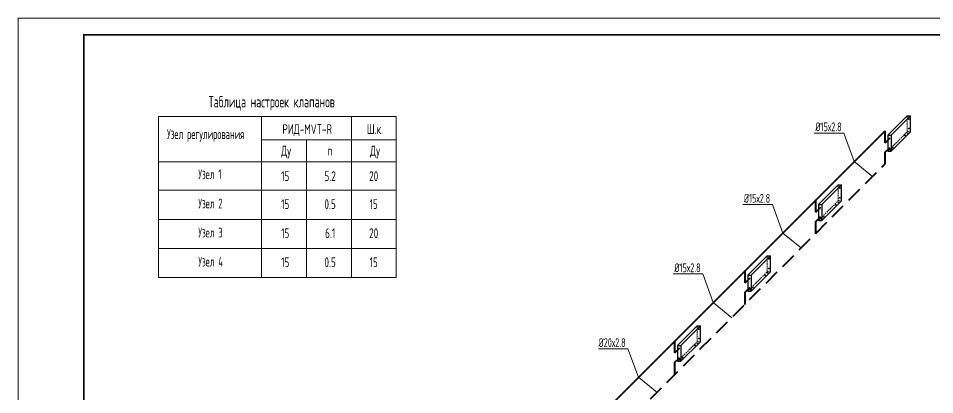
# Model space of a CAD drawing. Header units: millimetres. Extents: x -3929 to 624051, y 52832 to 514950.
# Drawn here: x 38196 to 66157, y 244144 to 255635 of the extents above; entities that cross this region are included whole.
import ezdxf
from ezdxf import colors
from ezdxf.entities.mleader import LeaderData, LeaderLine
from ezdxf.enums import TextEntityAlignment as Align
from ezdxf.math import Vec2, Vec3

# ---------------------------------------------------------------- set-up
doc = ezdxf.new("R2010")
doc.units = ezdxf.units.MM
doc.linetypes.add('GOST2.303 4', pattern=[7, 5, -2, 0])
doc.linetypes.add('Hidden', pattern=[7.14375, 4.7625, -2.38125])
for name, color, linetype, lineweight in [('2', 8, 'Continuous', 15), ('_надписи ОВ', 7, 'Continuous', 20), ('ОВ-рамка', 7, 'Continuous', 30), ('ОВ-ТЕКСТ', 7, 'Continuous', 25), ('Текст ОВ', 7, 'Continuous', 25)]:
    doc.layers.add(name, color=color, linetype=linetype, lineweight=lineweight)
doc.layers.add('9_Форматы', color=7, linetype='Continuous')
doc.layers.add('т11.2', color=7, linetype='Continuous', true_color=0x6d366d)
doc.layers.add('т21.2', color=7, linetype='Continuous', true_color=0x004285)
doc.styles.add('СТИЛЬ', font='simplex.shx', dxfattribs={"width": 0.65})

# ---------------------------------------------------------------- blocks, each defined once
blk = doc.blocks.new('бок панель')
at = {"color": 32, "lineweight": 30, "ltscale": 0.1, "true_color": 0xcd6928}
for p, q in [((29006, 6630), (28412, 6036)), ((29006, 6630), (29106, 6630)), ((28412, 6036), (28412, 5548)), ((28412, 6036), (28512, 6036)), ((28412, 5548), (28512, 5548))]:
    blk.add_line(p, q, dxfattribs=at)
at = {"color": 32, "linetype": 'GOST2.303 4', "lineweight": 18, "ltscale": 10, "true_color": 0xcd6928}
for p, q in [((29006, 6142), (29006, 6630)), ((28412, 5548), (29006, 6142)), ((29006, 6142), (29106, 6142))]:
    blk.add_line(p, q, dxfattribs=at)
at = {"color": 32, "lineweight": 30, "ltscale": 0.1, "true_color": 0xcd6928}
blk.add_lwpolyline([(29106, 6630), (28512, 6036), (28512, 5548), (29106, 6142)], close=True, dxfattribs=at)
for p in [(29056, 6530), (29056, 6242), (28462, 5936), (28943, 6029), (28462, 5648), (28568, 5655), (28497, 5584)]:
    blk.add_point(p, dxfattribs=at)
at = {"color": 32, "linetype": 'GOST2.303 4', "lineweight": 18, "ltscale": 10, "true_color": 0xcd6928}
blk.add_point((29014, 6100), dxfattribs=at)
blk = doc.blocks.new('*U3005')
at = {"layer": '9_Форматы', "color": 7, "linetype": 'Continuous', "lineweight": 9, "ltscale": 100}
blk.add_lwpolyline([(5, -5), (5, 292), (-415, 292), (-415, -5)], close=True, dxfattribs=at)
at = {"layer": '9_Форматы', "color": 7, "linetype": 'Continuous', "lineweight": 9, "ltscale": 100, "const_width": 0.5}
blk.add_lwpolyline([(0, 0), (0, 287), (-395, 287), (-395, 0)], close=True, dxfattribs=at)

msp = doc.modelspace()

# ---------------------------------------------------------------- linework, layer by layer
at = {"layer": '2', "color": 0}
for p, q in [((42471.527, 252634.125), (42471.527, 247717.387)), ((49729.316, 252634.125), (42471.527, 252634.125)), ((45619.316, 252634.125), (45619.316, 247717.387)), ((48359.316, 252634.125), (48359.316, 249491.598)), ((48359.316, 252634.125), (48359.316, 247717.387)), ((49729.316, 252634.125), (49729.316, 247717.387)), ((45619.316, 251921.597), (49729.316, 251921.597)), ((46989.316, 251921.597), (46989.316, 247717.387)), ((49729.316, 251249.95), (42471.527, 251249.95)), ((49729.316, 250385.774), (42471.527, 250385.774)), ((49729.316, 250385.774), (42471.527, 250385.774)), ((49729.316, 249491.598), (42471.527, 249491.598)), ((49729.316, 249491.598), (42471.527, 249491.598)), ((49729.316, 248604.492), (42471.527, 248604.492)), ((49729.316, 248604.492), (42471.527, 248604.492)), ((49729.316, 247717.387), (42471.527, 247717.387)), ((49729.316, 247717.387), (42471.527, 247717.387))]:
    msp.add_line(p, q, dxfattribs=at)
at = {"layer": 'т11.2', "lineweight": 40}
for p, q in [((50906.952, 238464.117), (64644.973, 252202.138)), ((64644.973, 251832.138), (64644.973, 252202.138)), ((64644.973, 251832.138), (64775.788, 251962.953)), ((62534.012, 249721.177), (62534.012, 250091.177)), ((62534.012, 249721.177), (62664.827, 249851.991)), ((60375.243, 247562.408), (60375.243, 247932.408)), ((60375.243, 247562.408), (60506.058, 247693.223)), ((58232.724, 245419.889), (58232.724, 245789.889)), ((58232.724, 245419.889), (58363.539, 245550.703))]:
    msp.add_line(p, q, dxfattribs=at)
at = {"layer": 'т21.2', "linetype": 'Hidden', "lineweight": 40, "ltscale": 100}
for p, q in [((64644.973, 251544.497), (64775.788, 251675.312)), ((64644.973, 251190.728), (64644.973, 251544.497)), ((51930.962, 238451.071), (64644.973, 251190.728)), ((62534.012, 249433.536), (62664.827, 249564.351)), ((62534.012, 249053.831), (62534.012, 249433.536)), ((60375.243, 247274.768), (60506.058, 247405.582)), ((60375.243, 246895.062), (60375.243, 247274.768)), ((58232.724, 245132.248), (58363.539, 245263.063)), ((58232.724, 244752.543), (58232.724, 245132.248))]:
    msp.add_line(p, q, dxfattribs=at)

# ---------------------------------------------------------------- block references
at = {"lineweight": 13}
for p in [(36313.697, 246026.854), (34202.736, 243915.893), (32043.967, 241757.124), (29901.448, 239614.605)]:
    msp.add_blockref('бок панель', p, dxfattribs=at)
at = {"layer": 'ОВ-рамка', "ltscale": 100, "transparency": 33554687, "xscale": 100, "yscale": 100, "zscale": 100}
msp.add_blockref('*U3005', (79696.148, 226434.566, 576.986), dxfattribs=at)

# ---------------------------------------------------------------- texts
at = {"layer": '2', "color": 0, "style": 'СТИЛЬ', "width": 0.6}
for s, p in [('Узел регулирования', (42734.132, 251948.944)), ('Узел 1', (43687.933, 250724.769)), ('Узел 2', (43687.933, 249830.593)), ('Узел 3', (43687.933, 248943.487)), ('Узел 4', (43687.933, 248056.382))]:
    msp.add_text(s, height=300, dxfattribs=at).set_placement(p)
at = {"layer": '_надписи ОВ', "ltscale": 10, "style": 'СТИЛЬ', "width": 0.6}
msp.add_text('Таблица настроек клапанов ', height=350, dxfattribs=at).set_placement((44002.561, 252912.534))
at = {"layer": 'Текст ОВ', "style": 'СТИЛЬ', "width": 0.65}
for s, p in [('РИД-MVT-R', (47010.106, 252102.489)), ('Ш.к.', (49080.106, 252102.489)), ('Ду', (46366.063, 251442.489)), ('n', (47710.106, 251442.489)), ('Ду', (49080.106, 251442.489)), ('15', (46340.429, 250666.426)), ('5.2', (47710.429, 250666.426)), ('20', (49039.562, 250666.426)), ('15', (46340.429, 249812.25)), ('0.5', (47710.429, 249812.25)), ('15', (49039.562, 249812.25)), ('15', (46340.429, 248925.145)), ('6.1', (47710.429, 248925.145)), ('20', (49039.562, 248925.145)), ('15', (46340.429, 248038.039)), ('0.5', (47710.429, 248038.039)), ('15', (49039.562, 248038.039))]:
    msp.add_text(s, height=300, dxfattribs=at).set_placement(p, align=Align.CENTER)

# ---------------------------------------------------------------- leaders
at = {"layer": 'ОВ-ТЕКСТ', "color": 7}
ml = msp.add_multileader_mtext('Standard', dxfattribs=at)
ml.set_content('\\A1;%%C15х2.8', color=7, style='СТИЛЬ')
ml.set_leader_properties(color=7, lineweight=18)
ml.build(insert=Vec2(0, 0))
ml.multileader.update_dxf_attribs({"text_left_attachment_type": 6, "text_right_attachment_type": 6, "dogleg_length": 0.36, "arrow_head_size": 0.126})
ctx = ml.context
ctx.base_point, ctx.char_height, ctx.arrow_head_size, ctx.landing_gap_size, ctx.plane_origin = Vec3(62448.613, 252132.421), 270, 0.126, 0.063, Vec3(64411.327, 251688.573)
ctx.left_attachment, ctx.right_attachment, ctx.text_align_type = 6, 6, 1
notes = []
notes.append((ctx, [(1, (1, 1, 0), (63384.991, 252132.421), (-1, 0), 0.252, [(1, [(64274.028, 250794.136), (63704.101, 251261.266)], 0, [])])]))
ctx.mtext.insert, ctx.mtext.width, ctx.mtext.alignment, ctx.mtext.flow_direction = Vec3(62916.676, 252456.421), 1404.14984, 2, 5
ml = msp.add_multileader_mtext('Standard', dxfattribs=at)
ml.set_content('\\A1;%%C15х2.8', color=7, style='СТИЛЬ')
ml.set_leader_properties(color=7, lineweight=18)
ml.build(insert=Vec2(0, 0))
ml.multileader.update_dxf_attribs({"text_left_attachment_type": 6, "text_right_attachment_type": 6, "dogleg_length": 0.36, "arrow_head_size": 0.126})
ctx = ml.context
ctx.base_point, ctx.char_height, ctx.arrow_head_size, ctx.landing_gap_size, ctx.plane_origin = Vec3(60267.496, 249951.303), 270, 0.126, 0.063, Vec3(62230.21, 249507.456)
ctx.left_attachment, ctx.right_attachment, ctx.text_align_type = 6, 6, 1
notes.append((ctx, [(1, (1, 1, 0), (61203.874, 249951.303), (-1, 0), 0.252, [(1, [(62092.911, 248613.019), (61522.984, 249080.149)], 0, [])])]))
ctx.mtext.insert, ctx.mtext.width, ctx.mtext.alignment, ctx.mtext.flow_direction = Vec3(60735.559, 250275.303), 1404.14984, 2, 5
ml = msp.add_multileader_mtext('Standard', dxfattribs=at)
ml.set_content('\\A1;%%C15х2.8', color=7, style='СТИЛЬ')
ml.set_leader_properties(color=7, lineweight=18)
ml.build(insert=Vec2(0, 0))
ml.multileader.update_dxf_attribs({"text_left_attachment_type": 6, "text_right_attachment_type": 6, "dogleg_length": 0.36, "arrow_head_size": 0.126})
ctx = ml.context
ctx.base_point, ctx.char_height, ctx.arrow_head_size, ctx.landing_gap_size, ctx.plane_origin = Vec3(58146.487, 247830.295), 270, 0.126, 0.063, Vec3(60109.201, 247386.447)
ctx.left_attachment, ctx.right_attachment, ctx.text_align_type = 6, 6, 1
notes.append((ctx, [(1, (1, 1, 0), (59082.865, 247830.295), (-1, 0), 0.252, [(1, [(59971.902, 246492.011), (59401.975, 246959.14)], 0, [])])]))
ctx.mtext.insert, ctx.mtext.width, ctx.mtext.alignment, ctx.mtext.flow_direction = Vec3(58614.55, 248154.295), 1404.14984, 2, 5
ml = msp.add_multileader_mtext('Standard', dxfattribs=at)
ml.set_content('\\A1;%%C20х2.8', color=7, style='СТИЛЬ')
ml.set_leader_properties(color=7, lineweight=18)
ml.build(insert=Vec2(0, 0))
ml.multileader.update_dxf_attribs({"text_left_attachment_type": 6, "text_right_attachment_type": 6, "dogleg_length": 0.36, "arrow_head_size": 0.126})
ctx = ml.context
ctx.base_point, ctx.char_height, ctx.arrow_head_size, ctx.landing_gap_size, ctx.plane_origin = Vec3(55828.715, 245545.951), 270, 0.126, 0.063, Vec3(57824.857, 245102.104)
ctx.left_attachment, ctx.right_attachment, ctx.text_align_type = 6, 6, 1
notes.append((ctx, [(1, (1, 1, 0), (56798.521, 245545.951), (-1, 0), 0.252, [(1, [(57687.558, 244207.667), (57117.632, 244674.797)], 0, [])])]))
ctx.mtext.insert, ctx.mtext.width, ctx.mtext.alignment, ctx.mtext.flow_direction = Vec3(56313.492, 245869.951), 1404.14984, 2, 5
for ctx, leaders in notes:
    for number, flags, end, landing, length, lines in leaders:
        leader = LeaderData()
        leader.index, (leader.has_last_leader_line, leader.has_dogleg_vector, leader.attachment_direction) = number, flags
        leader.last_leader_point, leader.dogleg_vector, leader.dogleg_length = Vec3(end), Vec3(landing), length
        for number, points, colour, breaks in lines:
            line = LeaderLine()
            line.index, line.vertices, line.color, line.breaks = number, Vec3.list(points), colors.encode_raw_color(colour), breaks
            leader.lines.append(line)
        ctx.leaders.append(leader)

doc.saveas('drawing.dxf')
